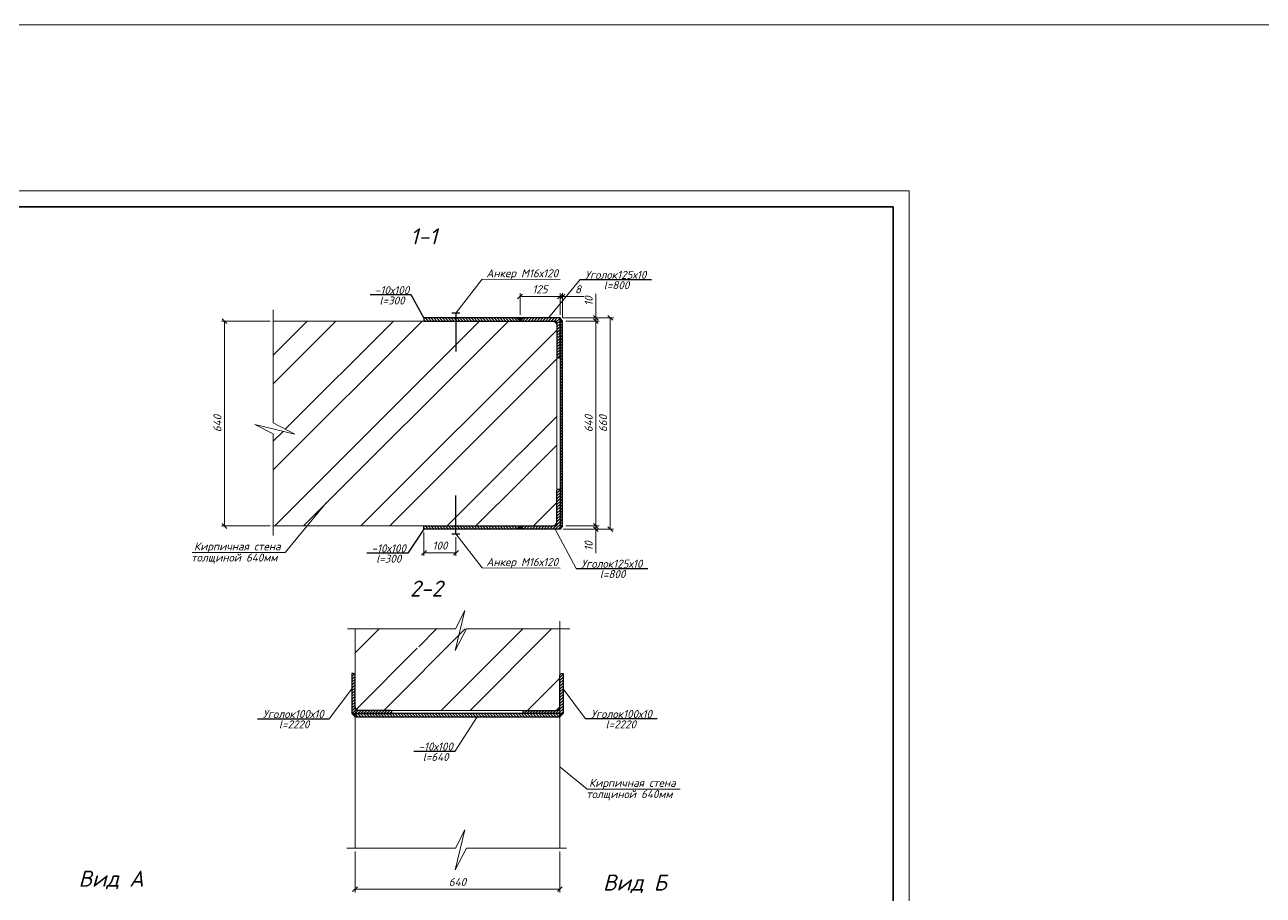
# Model space of a CAD drawing. Header units: millimetres. Extents: x 10124 to 8132345, y -95635 to 1386204.
# Drawn here: x 134288 to 138157, y 20851 to 23570 of the extents above; entities that cross this region are included whole.
import ezdxf

# ---------------------------------------------------------------- set-up
doc = ezdxf.new("R2010")
doc.units = ezdxf.units.MM
doc.layers.get('DEFPOINTS').update_dxf_attribs({"color": 1})
for name, color, linetype, lineweight in [('--дМой', 7, 'Continuous', 9), ('013', 7, 'Continuous', 13), ('030', 7, 'Continuous', 30)]:
    doc.layers.add(name, color=color, linetype=linetype, lineweight=lineweight)
doc.styles.add('10', font='isocpeui.ttf', dxfattribs={"height": 25})
doc.styles.add('GOST', font='isocpeur.TTF')
doc.dimstyles.new('10', dxfattribs={"dimtxt": 37.5, "dimasz": 15, "dimexe": 10, "dimexo": 10, "dimgap": 10, "dimtad": 1, "dimtxsty": '10', "dimblk": 'OBLIQUE', "dimcen": 2.5, "dimadec": 0, "dimazin": 0, "dimtfac": 1, "dimtmove": 0, "dimatfit": 3, "dimfxl": 1, "dimlwd": 15, "dimlwe": 15, "dimarcsym": 0})
pattern_1 = [(135, (21161.108, -6499.85), (-4.49012806, -4.49012806), [])]

# ---------------------------------------------------------------- blocks, each defined once
blk = doc.blocks.new('*U16')
at = {"color": 44, "lineweight": 20, "ltscale": 10}
for p, q in [((594, 420), (0, 420)), ((594, 0), (594, 420))]:
    blk.add_line(p, q, dxfattribs=at)
at = {"color": 137, "lineweight": 35, "ltscale": 10}
for p, q in [((589, 415), (20, 415)), ((589, 5), (589, 415))]:
    blk.add_line(p, q, dxfattribs=at)
at = {"color": 44, "lineweight": 13, "style": 'GOST', "oblique": 10, "width": 0.8}
for tag in ['ФОРМАТВЕРТ', 'ФОРМАТГОРИЗ']:
    blk.add_attdef(tag, (542.98, 1.6), '', height=2, dxfattribs=at)
blk = doc.blocks.new('*U768')
blk.add_lwpolyline([(-34.5, 90.5), (-29.1, 90.5, -0.414214), (-24.5, 85.9), (-24.5, -10.5, 0.414214), (-10.5, -24.5), (85.9, -24.5, -0.414214), (90.5, -29.1), (90.5, -34.5), (-34.5, -34.5)], format="xyb", close=True)
blk = doc.blocks.new('*U770')
blk.add_lwpolyline([(-34.5, 90.5), (-29.1, 90.5, -0.414214), (-24.5, 85.9), (-24.5, -10.5, 0.414214), (-10.5, -24.5), (85.9, -24.5, -0.414214), (90.5, -29.1), (90.5, -34.5), (-34.5, -34.5)], format="xyb", close=True)
blk = doc.blocks.new('_OBLIQUE')
at = {"color": 0, "linetype": 'ByBlock'}
blk.add_line((-0.5, -0.5), (0.5, 0.5), dxfattribs=at)
blk = doc.blocks.new('*D1223')
at = {"color": 0, "lineweight": 15, "ltscale": 100, "transparency": 16777216}
for p, q in [((135053.9, 22644.2), (134901.9, 22644.2)), ((134911.9, 22004.2), (134911.9, 22644.2)), ((135053.9, 22004.2), (134901.9, 22004.2))]:
    blk.add_line(p, q, dxfattribs=at)
at = {"layer": 'DEFPOINTS', "color": 0, "ltscale": 100, "transparency": 16777216}
for p in [(134911.9, 22644.2), (135063.9, 22644.2), (135063.9, 22004.2)]:
    blk.add_point(p, dxfattribs=at)
at = {"color": 0, "lineweight": 15, "ltscale": 100, "transparency": 16777216, "xscale": 15, "yscale": 15, "zscale": 15}
for p, rotation in [((134911.9, 22644.2), 90), ((134911.9, 22004.2), 270)]:
    blk.add_blockref('_OBLIQUE', p, dxfattribs=dict(at, rotation=rotation))
at = {"color": 0, "ltscale": 100, "transparency": 16777216, "insert": (134889.4, 22324.2), "char_height": 25, "attachment_point": 5, "rotation": 90, "style": '10'}
blk.add_mtext('640', dxfattribs=at)
blk = doc.blocks.new('*D1224')
at = {"color": 0, "lineweight": 15, "ltscale": 100, "transparency": 16777216}
for p, q in [((135834.8, 22664.2), (135834.8, 22731.2)), ((135959.8, 22721.2), (135834.8, 22721.2)), ((135959.8, 22664.2), (135959.8, 22731.2))]:
    blk.add_line(p, q, dxfattribs=at)
at = {"layer": 'DEFPOINTS', "color": 0, "ltscale": 100, "transparency": 16777216}
for p in [(135834.8, 22721.2), (135834.8, 22654.2), (135959.8, 22654.2)]:
    blk.add_point(p, dxfattribs=at)
at = {"color": 0, "lineweight": 15, "ltscale": 100, "transparency": 16777216, "xscale": 15, "yscale": 15, "zscale": 15, "rotation": 180}
blk.add_blockref('_OBLIQUE', (135834.8, 22721.2), dxfattribs=at)
at = {"color": 0, "lineweight": 15, "ltscale": 100, "transparency": 16777216, "xscale": 15, "yscale": 15, "zscale": 15}
blk.add_blockref('_OBLIQUE', (135959.8, 22721.2), dxfattribs=at)
at = {"color": 0, "ltscale": 100, "transparency": 16777216, "insert": (135897.3, 22743.7), "char_height": 25, "attachment_point": 5, "style": '10'}
blk.add_mtext('125', dxfattribs=at)
blk = doc.blocks.new('*D1225')
at = {"color": 0, "lineweight": 15, "ltscale": 100, "transparency": 16777216}
for p, q in [((135959.8, 22721.2), (135944.8, 22721.2)), ((135959.8, 22664.2), (135959.8, 22731.2)), ((135959.8, 22721.2), (135967.8, 22721.2)), ((135967.8, 22654.2), (135967.8, 22731.2)), ((135967.8, 22721.2), (136034.4, 22721.2))]:
    blk.add_line(p, q, dxfattribs=at)
at = {"layer": 'DEFPOINTS', "color": 0, "ltscale": 100, "transparency": 16777216}
for p in [(135967.8, 22721.2), (135959.8, 22654.2), (135967.8, 22644.2)]:
    blk.add_point(p, dxfattribs=at)
at = {"color": 0, "lineweight": 15, "ltscale": 100, "transparency": 16777216, "xscale": 15, "yscale": 15, "zscale": 15}
blk.add_blockref('_OBLIQUE', (135959.8, 22721.2), dxfattribs=at)
at = {"color": 0, "lineweight": 15, "ltscale": 100, "transparency": 16777216, "xscale": 15, "yscale": 15, "zscale": 15, "rotation": 180}
blk.add_blockref('_OBLIQUE', (135967.8, 22721.2), dxfattribs=at)
at = {"color": 0, "ltscale": 100, "transparency": 16777216, "insert": (136016.1, 22743.7), "char_height": 25, "attachment_point": 5, "style": '10'}
blk.add_mtext('8', dxfattribs=at)
blk = doc.blocks.new('*D1226')
at = {"color": 0, "lineweight": 15, "ltscale": 100, "transparency": 16777216}
for p, q in [((136071.7, 22004.2), (136071.7, 22019.2)), ((135969.8, 21994.2), (136081.7, 21994.2)), ((135977.8, 22004.2), (136081.7, 22004.2)), ((136071.7, 22004.2), (136071.7, 21994.2)), ((136071.7, 21994.2), (136071.7, 21919))]:
    blk.add_line(p, q, dxfattribs=at)
at = {"layer": 'DEFPOINTS', "color": 0, "ltscale": 100, "transparency": 16777216}
for p in [(135959.8, 21994.2), (135967.8, 22004.2), (136071.7, 21994.2)]:
    blk.add_point(p, dxfattribs=at)
at = {"color": 0, "lineweight": 15, "ltscale": 100, "transparency": 16777216, "xscale": 15, "yscale": 15, "zscale": 15}
for p, rotation in [((136071.7, 22004.2), 270), ((136071.7, 21994.2), 90)]:
    blk.add_blockref('_OBLIQUE', p, dxfattribs=dict(at, rotation=rotation))
at = {"color": 0, "ltscale": 100, "transparency": 16777216, "insert": (136049.2, 21941.6), "char_height": 25, "attachment_point": 5, "rotation": 90, "style": '10'}
blk.add_mtext('10', dxfattribs=at)
blk = doc.blocks.new('*D1227')
at = {"color": 0, "lineweight": 15, "ltscale": 100, "transparency": 16777216}
for p, q in [((135977.8, 22644.2), (136081.7, 22644.2)), ((136071.7, 22004.2), (136071.7, 22644.2)), ((135977.8, 22004.2), (136081.7, 22004.2))]:
    blk.add_line(p, q, dxfattribs=at)
at = {"layer": 'DEFPOINTS', "color": 0, "ltscale": 100, "transparency": 16777216}
for p in [(135967.8, 22644.2), (136071.7, 22644.2), (135967.8, 22004.2)]:
    blk.add_point(p, dxfattribs=at)
at = {"color": 0, "lineweight": 15, "ltscale": 100, "transparency": 16777216, "xscale": 15, "yscale": 15, "zscale": 15}
for p, rotation in [((136071.7, 22644.2), 90), ((136071.7, 22004.2), 270)]:
    blk.add_blockref('_OBLIQUE', p, dxfattribs=dict(at, rotation=rotation))
at = {"color": 0, "ltscale": 100, "transparency": 16777216, "insert": (136049.2, 22324.2), "char_height": 25, "attachment_point": 5, "rotation": 90, "style": '10'}
blk.add_mtext('640', dxfattribs=at)
blk = doc.blocks.new('*D1198')
at = {"color": 0, "lineweight": 15, "ltscale": 100, "transparency": 16777216}
for p, q in [((136071.7, 22654.2), (136071.7, 22729.4)), ((135969.8, 22654.2), (136081.7, 22654.2)), ((135977.8, 22644.2), (136081.7, 22644.2)), ((136071.7, 22644.2), (136071.7, 22654.2)), ((136071.7, 22644.2), (136071.7, 22629.2))]:
    blk.add_line(p, q, dxfattribs=at)
at = {"layer": 'DEFPOINTS', "color": 0, "ltscale": 100, "transparency": 16777216}
for p in [(135959.8, 22654.2), (135967.8, 22644.2), (136071.7, 22654.2)]:
    blk.add_point(p, dxfattribs=at)
at = {"color": 0, "lineweight": 15, "ltscale": 100, "transparency": 16777216, "xscale": 15, "yscale": 15, "zscale": 15}
for p, rotation in [((136071.7, 22654.2), 270), ((136071.7, 22644.2), 90)]:
    blk.add_blockref('_OBLIQUE', p, dxfattribs=dict(at, rotation=rotation))
at = {"color": 0, "ltscale": 100, "transparency": 16777216, "insert": (136049.2, 22706.8), "char_height": 25, "attachment_point": 5, "rotation": 90, "style": '10'}
blk.add_mtext('10', dxfattribs=at)
blk = doc.blocks.new('*D1199')
at = {"color": 0, "lineweight": 15, "ltscale": 100, "transparency": 16777216}
for p, q in [((135969.8, 22654.2), (136126.9, 22654.2)), ((136116.9, 21994.2), (136116.9, 22654.2)), ((135969.8, 21994.2), (136126.9, 21994.2))]:
    blk.add_line(p, q, dxfattribs=at)
at = {"layer": 'DEFPOINTS', "color": 0, "ltscale": 100, "transparency": 16777216}
for p in [(135959.8, 22654.2), (136116.9, 22654.2), (135959.8, 21994.2)]:
    blk.add_point(p, dxfattribs=at)
at = {"color": 0, "lineweight": 15, "ltscale": 100, "transparency": 16777216, "xscale": 15, "yscale": 15, "zscale": 15}
for p, rotation in [((136116.9, 22654.2), 90), ((136116.9, 21994.2), 270)]:
    blk.add_blockref('_OBLIQUE', p, dxfattribs=dict(at, rotation=rotation))
at = {"color": 0, "ltscale": 100, "transparency": 16777216, "insert": (136094.4, 22324.2), "char_height": 25, "attachment_point": 5, "rotation": 90, "style": '10'}
blk.add_mtext('660', dxfattribs=at)
blk = doc.blocks.new('*D1228')
at = {"color": 0, "lineweight": 15, "ltscale": 100, "transparency": 16777216}
for p, q in [((135534.8, 21984.2), (135534.8, 21910.5)), ((135634.8, 21969.2), (135634.8, 21910.5)), ((135534.8, 21920.5), (135634.8, 21920.5))]:
    blk.add_line(p, q, dxfattribs=at)
at = {"layer": 'DEFPOINTS', "color": 0, "ltscale": 100, "transparency": 16777216}
for p in [(135534.8, 21994.2), (135634.8, 21979.2), (135634.8, 21920.5)]:
    blk.add_point(p, dxfattribs=at)
at = {"color": 0, "lineweight": 15, "ltscale": 100, "transparency": 16777216, "xscale": 15, "yscale": 15, "zscale": 15, "rotation": 180}
blk.add_blockref('_OBLIQUE', (135534.8, 21920.5), dxfattribs=at)
at = {"color": 0, "lineweight": 15, "ltscale": 100, "transparency": 16777216, "xscale": 15, "yscale": 15, "zscale": 15}
blk.add_blockref('_OBLIQUE', (135634.8, 21920.5), dxfattribs=at)
at = {"color": 0, "ltscale": 100, "transparency": 16777216, "insert": (135584.8, 21943), "char_height": 25, "attachment_point": 5, "style": '10'}
blk.add_mtext('100', dxfattribs=at)
blk = doc.blocks.new('*D1342')
at = {"color": 0, "lineweight": 15, "ltscale": 100, "transparency": 16777216}
for p, q in [((135319.5, 20987.4), (135319.5, 20859.5)), ((135959.5, 20987.4), (135959.5, 20859.5)), ((135319.5, 20869.5), (135959.5, 20869.5))]:
    blk.add_line(p, q, dxfattribs=at)
at = {"layer": 'DEFPOINTS', "color": 0, "ltscale": 100, "transparency": 16777216}
for p in [(135319.5, 20997.4), (135959.5, 20997.4), (135959.5, 20869.5)]:
    blk.add_point(p, dxfattribs=at)
at = {"color": 0, "lineweight": 15, "ltscale": 100, "transparency": 16777216, "xscale": 15, "yscale": 15, "zscale": 15, "rotation": 180}
blk.add_blockref('_OBLIQUE', (135319.5, 20869.5), dxfattribs=at)
at = {"color": 0, "lineweight": 15, "ltscale": 100, "transparency": 16777216, "xscale": 15, "yscale": 15, "zscale": 15}
blk.add_blockref('_OBLIQUE', (135959.5, 20869.5), dxfattribs=at)
at = {"color": 0, "ltscale": 100, "transparency": 16777216, "insert": (135639.5, 20892), "char_height": 25, "attachment_point": 5, "style": '10'}
blk.add_mtext('640', dxfattribs=at)

msp = doc.modelspace()

# ---------------------------------------------------------------- hatches: boundary and pattern name
at = {"layer": '--дМой', "ltscale": 100}
h = msp.add_hatch(color=256, dxfattribs=at)
h.dxf.hatch_style = 1
h.paths.add_polyline_path([(135319.452, 21418.009), (135309.452, 21418.009), (135319.452, 21408.009)])
h = msp.add_hatch(dxfattribs=at)
h.set_pattern_fill('ANSI31', color=256, scale=2, angle=90)
h.set_pattern_definition([(135, (135319.452, 21408.0086), (-4.49013, -4.49013), [])])
h.paths.add_polyline_path([(135959.452, 21418.009), (135604.452, 21418.009), (135319.452, 21418.009), (135319.452, 21408.009), (135959.452, 21408.009)])
h = msp.add_hatch(color=256, dxfattribs=at)
h.dxf.hatch_style = 1
h.paths.add_polyline_path([(135959.452, 21418.009), (135969.452, 21418.009), (135959.452, 21408.009)])
at = {"layer": '013', "ltscale": 100}
h = msp.add_hatch(dxfattribs=at)
h.set_pattern_fill('ANSI32', color=256, scale=20)
h.set_pattern_definition([(45, (13378.75, -7009.4), (-134.70384, 134.70384), []), (45, (13468.56, -7009.4), (-134.70384, 134.70384), [])])
edge = h.paths.add_edge_path()
edge.add_arc((135935.806, 22630.19), 14, 0, 90)
edge.add_line((135935.806, 22644.19), (135839.406, 22644.19))
edge.add_line((135839.406, 22644.19), (135835.413, 22644.19))
edge.add_line((135835.413, 22644.19), (135834.806, 22643.584))
edge.add_line((135834.806, 22643.584), (135834.2, 22644.19))
edge.add_line((135834.2, 22644.19), (135534.806, 22644.19))
edge.add_line((135534.806, 22644.19), (135063.894, 22644.19))
edge.add_line((135063.894, 22644.19), (135063.894, 22326.759))
edge.add_line((135063.894, 22326.759), (135131.135, 22290.862))
edge.add_line((135131.135, 22290.862), (135006.603, 22320.774))
edge.add_line((135006.603, 22320.774), (135063.894, 22291.738))
edge.add_line((135063.894, 22291.738), (135063.894, 22004.19))
edge.add_line((135063.894, 22004.19), (135834.2, 22004.19))
edge.add_line((135834.2, 22004.19), (135834.806, 22284.797))
edge.add_line((135834.806, 22284.797), (135835.413, 22004.19))
edge.add_line((135835.413, 22004.19), (135935.806, 22004.19))
edge.add_arc((135935.806, 22018.19), 14, 270, 360)
edge.add_line((135949.806, 22018.19), (135949.806, 22394.59))
edge.add_line((135949.806, 22394.59), (135949.806, 22630.19))
h = msp.add_hatch(dxfattribs=at)
h.set_pattern_fill('ANSI31', color=256, scale=2, angle=90)
h.set_pattern_definition(pattern_1)
h.paths.add_polyline_path([(135824.2, 22654.19), (135534.806, 22654.19), (135534.806, 22644.19), (135834.2, 22644.19)])
h = msp.add_hatch(color=256, dxfattribs=at)
h.dxf.hatch_style = 1
h.paths.add_polyline_path([(135824.2, 22654.19), (135845.413, 22654.19), (135834.806, 22643.584)])
h = msp.add_hatch(dxfattribs=at)
h.set_pattern_fill('ANSI31', color=256, scale=2)
h.set_pattern_definition([(45, (135947.727, 22641.714), (-4.49013, 4.49013), [])])
h.paths.add_polyline_path([(135949.806, 22644.19), (135935.806, 22644.19, -0.41421356), (135949.806, 22630.19)], flags=17)
h.paths.add_polyline_path([(135959.806, 22654.19), (135834.806, 22654.19), (135834.806, 22648.79, 0.41421356), (135839.406, 22644.19), (135935.806, 22644.19), (135949.806, 22644.19), (135949.806, 22533.79, 0.41421356), (135954.406, 22529.19), (135959.806, 22529.19)])
h = msp.add_hatch(color=256, dxfattribs=at)
h.dxf.hatch_style = 1
h.paths.add_polyline_path([(135967.806, 22644.19), (135959.806, 22644.19), (135959.806, 22654.19)])
h = msp.add_hatch(dxfattribs=at)
h.set_pattern_fill('ANSI31', color=256, scale=2, angle=90)
h.set_pattern_definition(pattern_1)
h.paths.add_polyline_path([(135967.806, 22644.19), (135959.806, 22644.19), (135959.806, 22004.19), (135967.806, 22004.19)])
h = msp.add_hatch(dxfattribs=at)
h.set_pattern_fill('ANSI31', color=256, scale=2)
h.set_pattern_definition([(45, (135948.2423, 22006.625), (-4.49013, 4.49013), [])])
h.paths.add_polyline_path([(135949.806, 22018.19, -0.41421356), (135935.806, 22004.19), (135949.806, 22004.19)], flags=17)
h.paths.add_polyline_path([(135959.806, 22119.19), (135954.406, 22119.19, 0.41421356), (135949.806, 22114.59), (135949.806, 22018.19), (135949.806, 22004.19), (135839.406, 22004.19, 0.41421356), (135834.806, 21999.59), (135834.806, 21994.19), (135959.806, 21994.19)])
h = msp.add_hatch(dxfattribs=at)
h.set_pattern_fill('ANSI31', color=256, scale=2, angle=90)
h.set_pattern_definition([(135, (21161.108, -7149.85), (-4.49012806, -4.49012806), [])])
h.paths.add_polyline_path([(135824.2, 22004.19), (135534.806, 22004.19), (135534.806, 21994.19), (135834.2, 21994.19)])
h = msp.add_hatch(color=256, dxfattribs=at)
h.dxf.hatch_style = 1
h.paths.add_polyline_path([(135824.2, 21994.19), (135845.413, 21994.19), (135834.806, 22004.797)])
h = msp.add_hatch(color=256, dxfattribs=at)
h.dxf.hatch_style = 1
h.paths.add_polyline_path([(135967.806, 22004.19), (135959.806, 22004.19), (135959.806, 21994.19)])
h = msp.add_hatch(dxfattribs=at)
h.set_pattern_fill('ANSI32', color=256, scale=20)
h.set_pattern_definition([(45, (135319.45, 21428), (-134.704, 134.704), []), (45, (135409.25, 21428), (-134.704, 134.704), [])])
edge = h.paths.add_edge_path()
edge.add_line((135959.452, 21538.409), (135959.452, 21682.73))
edge.add_line((135959.452, 21682.73), (135548.109, 21682.73))
edge.add_line((135548.109, 21682.73), (135512.212, 21615.49))
edge.add_line((135512.212, 21615.49), (135542.124, 21740.022))
edge.add_line((135542.124, 21740.022), (135513.088, 21682.73))
edge.add_line((135513.088, 21682.73), (135319.452, 21682.73))
edge.add_line((135319.452, 21682.73), (135319.452, 21442.009))
edge.add_arc((135333.452, 21442.009), 14, 180, 270)
edge.add_line((135333.452, 21428.009), (135429.852, 21428.009))
edge.add_line((135429.852, 21428.009), (135945.452, 21428.009))
edge.add_arc((135945.452, 21442.009), 14, 270, 360)
edge.add_line((135959.452, 21442.009), (135959.452, 21538.409))
h = msp.add_hatch(dxfattribs=at)
h.set_pattern_fill('ANSI31', color=256, scale=2)
h.set_pattern_definition([(45, (135717.888, 21430.443), (-4.49013, 4.49013), [])])
h.paths.add_polyline_path([(135319.452, 21442.009, 0.41421356), (135333.452, 21428.009), (135319.452, 21428.009)], flags=17)
h.paths.add_polyline_path([(135309.452, 21543.009), (135314.852, 21543.009, -0.41421356), (135319.452, 21538.409), (135319.452, 21442.009), (135319.452, 21428.009), (135429.852, 21428.009, -0.41421356), (135434.452, 21423.409), (135434.452, 21418.009), (135309.452, 21418.009)])
h = msp.add_hatch(dxfattribs=at)
h.set_pattern_fill('ANSI31', color=256, scale=2)
h.set_pattern_definition([(45, (135957.888, 21430.443), (-4.49013, 4.49013), [])])
h.paths.add_polyline_path([(135959.452, 21442.009, -0.41421356), (135945.452, 21428.009), (135959.452, 21428.009)], flags=17)
h.paths.add_polyline_path([(135969.452, 21543.009), (135964.052, 21543.009, 0.41421356), (135959.452, 21538.409), (135959.452, 21442.009), (135959.452, 21428.009), (135849.052, 21428.009, 0.41421356), (135844.452, 21423.409), (135844.452, 21418.009), (135969.452, 21418.009)])

# ---------------------------------------------------------------- linework, layer by layer
at = {"ltscale": 100}
for p, q in [((136022.359, 22773.706), (136246.1, 22773.706)), ((135495.004, 22725.854), (135367.113, 22725.854)), ((135534.806, 22654.19), (135495.004, 22725.854)), ((135647.306, 22669.19), (135622.306, 22669.19)), ((135634.806, 22669.19), (135634.806, 22549.19)), ((135824.2, 22654.19), (135834.806, 22643.584)), ((135845.413, 22654.19), (135824.2, 22654.19)), ((135834.806, 22643.584), (135845.413, 22654.19)), ((135967.806, 22644.19), (135959.806, 22654.19)), ((135634.806, 21979.19), (135634.806, 22099.19)), ((135534.806, 21994.19), (135484.616, 21919.228)), ((135622.306, 21979.19), (135647.306, 21979.19)), ((135824.2, 21994.19), (135834.806, 22004.797)), ((135845.413, 21994.19), (135824.2, 21994.19)), ((135834.806, 22004.797), (135845.413, 21994.19)), ((135967.806, 22004.19), (135959.806, 21994.19)), ((135484.616, 21919.228), (135356.725, 21919.228)), ((136010.149, 21871.271), (136233.89, 21871.271)), ((135015.256, 21401.749), (135238.997, 21401.749)), ((136263.648, 21401.749), (136039.907, 21401.749)), ((135631.349, 21300.099), (135503.458, 21300.099))]:
    msp.add_line(p, q, dxfattribs=at)
at = {"layer": '013', "ltscale": 100}
for p, q in [((135924.051, 22654.19), (136022.359, 22773.706)), ((136010.149, 21871.271), (135944.13, 21994.19)), ((135238.997, 21401.749), (135309.452, 21495.062)), ((136039.907, 21401.749), (135969.452, 21495.062)), ((135319.452, 21408.009), (135309.452, 21418.009)), ((135319.452, 21428.009), (135959.452, 21428.009)), ((135631.349, 21300.099), (135700.995, 21408.009)), ((135959.452, 21408.009), (135969.452, 21418.009))]:
    msp.add_line(p, q, dxfattribs=at)
at = {"layer": '013', "ltscale": 30}
for p, q in [((135959.452, 20997.375), (135959.452, 21707.203)), ((135319.452, 20997.375), (135319.452, 21682.73))]:
    msp.add_line(p, q, dxfattribs=at)
at = {"layer": '013', "ltscale": 100}
msp.add_lwpolyline([(122040.613, 17164.475), (153364.451, 17164.475), (153364.451, 23569.947), (122040.613, 23569.947)], close=True, dxfattribs=at)
for points in [[(135634.806, 22669.19), (135716.134, 22775.225), (135960.783, 22774.012)], [(135063.894, 21974.665), (135063.894, 22291.738), (135006.603, 22320.774), (135131.135, 22290.862), (135063.894, 22326.759), (135063.894, 22679.757)], [(135063.894, 22644.19), (135949.806, 22644.19), (135949.806, 22004.19), (135063.894, 22004.19)], [(135229.328, 22076.48), (135101.411, 21921.113), (134810.758, 21921.113)], [(135634.806, 21979.19), (135716.134, 21873.148), (135960.783, 21871.935)], [(135295.539, 21682.73), (135633.088, 21682.73), (135662.124, 21740.022), (135632.212, 21615.49), (135668.109, 21682.73), (135989.976, 21682.73)], [(135959.452, 21251.845), (136044.923, 21182.267), (136335.575, 21182.267)], [(135294.246, 20997.375), (135633.088, 20997.375), (135662.124, 21054.667), (135632.212, 20930.135), (135668.109, 20997.375), (135979.973, 20997.375)]]:
    msp.add_lwpolyline(points, dxfattribs=at)
at = {"layer": '030', "ltscale": 100}
for points in [[(135834.806, 22654.19), (135534.806, 22654.19), (135534.806, 22644.19), (135834.806, 22644.19), (135834.806, 22654.19)], [(135959.806, 22284.19), (135959.806, 22004.19), (135967.806, 22004.19), (135967.806, 22644.19), (135959.806, 22644.19), (135959.806, 22284.19)], [(135834.806, 21994.19), (135534.806, 21994.19), (135534.806, 22004.19), (135834.806, 22004.19), (135834.806, 21994.19)], [(135319.452, 21418.009), (135319.452, 21408.009), (135959.452, 21408.009), (135959.452, 21418.009), (135319.452, 21418.009)]]:
    msp.add_lwpolyline(points, dxfattribs=at)

# ---------------------------------------------------------------- block references
at = {"xscale": 10, "yscale": 10, "zscale": 10}
msp.add_blockref('*U16', (131110.74, 18850.822), dxfattribs=at)
at = {"layer": '030', "xscale": -1}
for name, p, rotation in [('*U770', (135925.306, 22619.69), 90), ('*U768', (135343.952, 21452.509), 270)]:
    msp.add_blockref(name, p, dxfattribs=dict(at, rotation=rotation))
at = {"layer": '030', "rotation": 90}
for p in [(135925.306, 22028.69), (135934.952, 21452.509)]:
    msp.add_blockref('*U768', p, dxfattribs=at)

# ---------------------------------------------------------------- texts
at = {"color": 0, "lineweight": 9, "attachment_point": 5, "style": '10'}
for s, insert, char_height, width in [('\\pxi1.23419;1-1', (135503.191, 22909.012), 50, 2395.44136), ('\\pxi1.23419;Кирпичная стена ', (134936.323, 21937.132), 25, 2395.44136), ('\\pxi1.23419;толщиной 640мм', (134926.636, 21902.065), 25, 2395.44136), ('\\pxi1.23419;2-2', (135510.853, 21808.605), 50, 2395.44136), ('\\pxi1.23419;Кирпичная стена ', (136170.487, 21198.286), 25, 2395.44136), ('\\pxi1.23419;толщиной 640мм', (136160.8, 21163.219), 25, 2395.44136), ('\\pxi1.23419;Вид А', (134526.527, 20898.501), 50, 295.72287), ('\\pxi1.23419;Вид Б', (136162.9, 20886.353), 50, 295.72287)]:
    msp.add_mtext(s, dxfattribs=dict(at, insert=insert, char_height=char_height, width=width))
at = {"ltscale": 100, "char_height": 25, "attachment_point": 5, "style": '10'}
for s, insert in [('Анкер М16х120', (135841.635, 22790.262)), ('Уголок125х10', (136133.91, 22788.743)), ('-10х100', (135435.106, 22740.891)), ('l=800', (136136.317, 22756.369)), ('l=300', (135435.106, 22708.517)), ('-10х100', (135424.717, 21934.265)), ('l=300', (135424.717, 21901.89)), ('Анкер М16х120', (135841.635, 21888.185)), ('Уголок125х10', (136121.7, 21886.308)), ('l=800', (136124.107, 21853.933)), ('Уголок100х10', (135126.807, 21416.786)), ('l=2220', (135129.214, 21384.411)), ('Уголок100х10', (136152.097, 21416.786)), ('l=2220', (136149.69, 21384.411)), ('-10х100', (135571.451, 21315.136)), ('l=640', (135571.451, 21282.761))]:
    msp.add_mtext(s, dxfattribs=dict(at, insert=insert))

# ---------------------------------------------------------------- dimensions: what is measured, and where the dimension line sits
at = {"ltscale": 100}
for base, p1, p2, picture, middle in [((135834.806, 22721.17), (135959.806, 22654.19), (135834.806, 22654.19), '*D1224', (135897.306, 22743.67)), ((135967.806, 22721.17), (135959.806, 22654.19), (135967.806, 22644.19), '*D1225', (136016.121, 22743.67)), ((135634.806, 21920.519), (135534.806, 21994.19), (135634.806, 21979.19), '*D1228', (135584.806, 21943.019)), ((135959.452, 20869.517), (135319.452, 20997.375), (135959.452, 20997.375), '*D1342', (135639.452, 20892.017))]:
    dim = msp.add_linear_dim(base=base, p1=p1, p2=p2, dimstyle='10', dxfattribs=at)
    dim.commit()
    dim.dimension.update_dxf_attribs({"geometry": picture, "text_midpoint": middle})
for base, p1, p2, picture, middle in [((136071.673, 22654.19), (135967.806, 22644.19), (135959.806, 22654.19), '*D1198', (136049.173, 22706.776)), ((134911.94, 22644.19), (135063.894, 22004.19), (135063.894, 22644.19), '*D1223', (134889.44, 22324.19)), ((136116.897, 22654.19), (135959.806, 21994.19), (135959.806, 22654.19), '*D1199', (136094.397, 22324.19)), ((136071.673, 22644.19), (135967.806, 22004.19), (135967.806, 22644.19), '*D1227', (136049.173, 22324.19)), ((136071.673, 21994.19), (135967.806, 22004.19), (135959.806, 21994.19), '*D1226', (136049.173, 21941.605))]:
    dim = msp.add_linear_dim(base=base, p1=p1, p2=p2, angle=90, dimstyle='10', dxfattribs=at)
    dim.commit()
    dim.dimension.update_dxf_attribs({"geometry": picture, "text_midpoint": middle})

doc.saveas('drawing.dxf')
